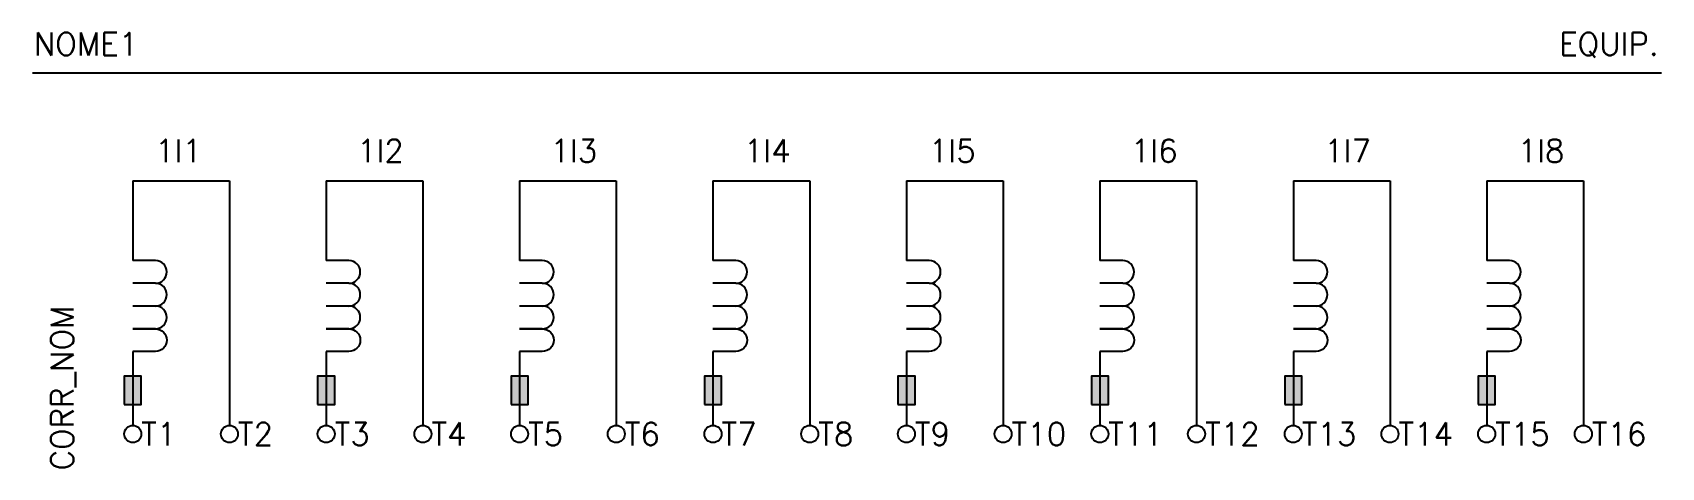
# Model space of a CAD drawing. Extents: x 390 to 533, y 195 to 234.
import ezdxf
from ezdxf.enums import TextEntityAlignment as Align

# ---------------------------------------------------------------- set-up
doc = ezdxf.new("R2010")
doc.units = 0
doc.header["$MEASUREMENT"] = 0
doc.layers.get('0').update_dxf_attribs({"linetype": 'CONTINUOUS'})
doc.styles.add('ROMANS', font='romans')

# ---------------------------------------------------------------- blocks, each defined once
blk = doc.blocks.new('RETANG')
at = {"color": 0}
blk.add_lwpolyline([(2.5, 0), (2.5, 1.5), (0, 1.5), (0, 0)], close=True, dxfattribs=at)
blk.add_solid([(0, 0), (0, 1.5), (2.5, 0), (2.5, 1.5)], dxfattribs=at)

msp = doc.modelspace()

# ---------------------------------------------------------------- linework, layer by layer
at = {"color": 0}
for p, q in [((390.15, 230.11), (533.31, 230.11)), ((398.95, 220.61), (407.45, 220.61)), ((398.95, 220.61), (398.95, 213.61)), ((407.45, 220.61), (407.45, 199.11)), ((415.95, 220.61), (424.45, 220.61)), ((415.95, 220.61), (415.95, 213.61)), ((424.45, 220.61), (424.45, 199.11)), ((432.95, 220.61), (441.45, 220.61)), ((432.95, 220.61), (432.95, 213.61)), ((441.45, 220.61), (441.45, 199.11)), ((449.95, 220.61), (458.45, 220.61)), ((449.95, 220.61), (449.95, 213.61)), ((458.45, 220.61), (458.45, 199.11)), ((466.96, 220.61), (475.46, 220.61)), ((466.96, 220.61), (466.96, 213.61)), ((475.46, 220.61), (475.46, 199.11)), ((483.96, 220.61), (492.46, 220.61)), ((483.96, 220.61), (483.96, 213.61)), ((492.46, 220.61), (492.46, 199.11)), ((500.96, 220.61), (509.46, 220.61)), ((500.96, 220.61), (500.96, 213.61)), ((509.46, 220.61), (509.46, 199.11)), ((517.96, 220.61), (526.46, 220.61)), ((517.96, 220.61), (517.96, 213.61)), ((526.46, 220.61), (526.46, 199.11)), ((398.95, 205.61), (398.95, 199.11)), ((415.95, 205.61), (415.95, 199.11)), ((432.95, 205.61), (432.95, 199.11)), ((449.95, 205.61), (449.95, 199.11)), ((466.96, 205.61), (466.96, 199.11)), ((483.96, 205.61), (483.96, 199.11)), ((500.96, 205.61), (500.96, 199.11)), ((517.96, 205.61), (517.96, 199.11))]:
    msp.add_line(p, q, dxfattribs=at)
for p, q in [((400.95, 213.61), (398.95, 213.61)), ((417.95, 213.61), (415.95, 213.61)), ((434.95, 213.61), (432.95, 213.61)), ((451.95, 213.61), (449.95, 213.61)), ((468.96, 213.61), (466.96, 213.61)), ((485.96, 213.61), (483.96, 213.61)), ((502.96, 213.61), (500.96, 213.61)), ((519.96, 213.61), (517.96, 213.61)), ((400.95, 211.61), (398.95, 211.61)), ((417.95, 211.61), (415.95, 211.61)), ((434.95, 211.61), (432.95, 211.61)), ((451.95, 211.61), (449.95, 211.61)), ((468.96, 211.61), (466.96, 211.61)), ((485.96, 211.61), (483.96, 211.61)), ((502.96, 211.61), (500.96, 211.61)), ((519.96, 211.61), (517.96, 211.61)), ((400.95, 209.61), (398.95, 209.61)), ((400.95, 209.61), (398.95, 209.61)), ((417.95, 209.61), (415.95, 209.61)), ((417.95, 209.61), (415.95, 209.61)), ((434.95, 209.61), (432.95, 209.61)), ((434.95, 209.61), (432.95, 209.61)), ((451.95, 209.61), (449.95, 209.61)), ((451.95, 209.61), (449.95, 209.61)), ((468.96, 209.61), (466.96, 209.61)), ((468.96, 209.61), (466.96, 209.61)), ((485.96, 209.61), (483.96, 209.61)), ((485.96, 209.61), (483.96, 209.61)), ((502.96, 209.61), (500.96, 209.61)), ((502.96, 209.61), (500.96, 209.61)), ((519.96, 209.61), (517.96, 209.61)), ((519.96, 209.61), (517.96, 209.61)), ((400.95, 207.61), (398.95, 207.61)), ((398.95, 207.61), (400.95, 207.61)), ((415.95, 207.61), (417.95, 207.61)), ((417.95, 207.61), (415.95, 207.61)), ((434.95, 207.61), (432.95, 207.61)), ((432.95, 207.61), (434.95, 207.61)), ((451.95, 207.61), (449.95, 207.61)), ((449.95, 207.61), (451.95, 207.61)), ((468.96, 207.61), (466.96, 207.61)), ((466.96, 207.61), (468.96, 207.61)), ((483.96, 207.61), (485.96, 207.61)), ((485.96, 207.61), (483.96, 207.61)), ((502.96, 207.61), (500.96, 207.61)), ((500.96, 207.61), (502.96, 207.61)), ((519.96, 207.61), (517.96, 207.61)), ((517.96, 207.61), (519.96, 207.61)), ((400.95, 205.61), (398.95, 205.61)), ((417.95, 205.61), (415.95, 205.61)), ((434.95, 205.61), (432.95, 205.61)), ((451.95, 205.61), (449.95, 205.61)), ((468.96, 205.61), (466.96, 205.61)), ((485.96, 205.61), (483.96, 205.61)), ((502.96, 205.61), (500.96, 205.61)), ((519.96, 205.61), (517.96, 205.61))]:
    msp.add_line(p, q)
for points in [[(400.95, 211.61, 1), (400.95, 213.61), (398.95, 213.61)], [(417.95, 211.61, 1), (417.95, 213.61), (415.95, 213.61)], [(434.95, 211.61, 1), (434.95, 213.61), (432.95, 213.61)], [(451.95, 211.61, 1), (451.95, 213.61), (449.95, 213.61)], [(468.96, 211.61, 1), (468.96, 213.61), (466.96, 213.61)], [(485.96, 211.61, 1), (485.96, 213.61), (483.96, 213.61)], [(502.96, 211.61, 1), (502.96, 213.61), (500.96, 213.61)], [(519.96, 211.61, 1), (519.96, 213.61), (517.96, 213.61)], [(400.95, 209.61, 1), (400.95, 211.61), (398.95, 211.61)], [(417.95, 209.61, 1), (417.95, 211.61), (415.95, 211.61)], [(434.95, 209.61, 1), (434.95, 211.61), (432.95, 211.61)], [(451.95, 209.61, 1), (451.95, 211.61), (449.95, 211.61)], [(468.96, 209.61, 1), (468.96, 211.61), (466.96, 211.61)], [(485.96, 209.61, 1), (485.96, 211.61), (483.96, 211.61)], [(502.96, 209.61, 1), (502.96, 211.61), (500.96, 211.61)], [(519.96, 209.61, 1), (519.96, 211.61), (517.96, 211.61)], [(400.95, 207.61, -1), (400.95, 205.61), (398.95, 205.61)], [(417.95, 207.61, -1), (417.95, 205.61), (415.95, 205.61)], [(434.95, 207.61, -1), (434.95, 205.61), (432.95, 205.61)], [(451.95, 207.61, -1), (451.95, 205.61), (449.95, 205.61)], [(468.96, 207.61, -1), (468.96, 205.61), (466.96, 205.61)], [(485.96, 207.61, -1), (485.96, 205.61), (483.96, 205.61)], [(502.96, 207.61, -1), (502.96, 205.61), (500.96, 205.61)], [(519.96, 207.61, -1), (519.96, 205.61), (517.96, 205.61)]]:
    msp.add_lwpolyline(points, format="xyb")
for centre in [(398.95, 198.36), (407.45, 198.36), (415.95, 198.36), (424.45, 198.36), (432.95, 198.36), (441.45, 198.36), (449.95, 198.36), (458.45, 198.36), (466.95, 198.36), (475.45, 198.36), (483.95, 198.36), (492.45, 198.36), (500.95, 198.36), (509.45, 198.36), (517.95, 198.36), (526.45, 198.36)]:
    msp.add_circle(centre, 0.75, dxfattribs=at)
for centre in [(400.95, 208.61), (417.95, 208.61), (434.95, 208.61), (451.95, 208.61), (468.96, 208.61), (485.96, 208.61), (502.96, 208.61), (519.96, 208.61)]:
    msp.add_arc(centre, 1, 270, 90)

# ---------------------------------------------------------------- block references
at = {"rotation": 270}
for p in [(398.2, 203.45), (415.2, 203.45), (432.2, 203.45), (449.2, 203.45), (466.21, 203.45), (483.21, 203.45), (500.21, 203.45), (517.21, 203.45)]:
    msp.add_blockref('RETANG', p, dxfattribs=at)

# ---------------------------------------------------------------- texts
at = {"style": 'ROMANS'}
for s, p in [('1I1', (402.97, 223.26)), ('1I2', (420.72, 223.26)), ('1I3', (437.72, 223.26)), ('1I4', (454.72, 223.26)), ('1I5', (470.98, 223.26)), ('1I6', (488.73, 223.26)), ('1I7', (505.73, 223.26)), ('1I8', (522.73, 223.26))]:
    msp.add_text(s, height=2, dxfattribs=at).set_placement(p, align=Align.MIDDLE_CENTER)
at = {"lineweight": -3, "style": 'ROMANS'}
msp.add_attdef('NOME1', text='', height=2, dxfattribs=at).set_placement((394.85, 232.65), align=Align.MIDDLE_CENTER)
msp.add_attdef('EQUIP.', text='', height=2, dxfattribs=at).set_placement((533.07, 232.65), align=Align.MIDDLE_RIGHT)
msp.add_attdef('CORR_NOM', text='', height=2, rotation=90, dxfattribs=at).set_placement((392.74, 195.16), align=Align.MIDDLE_LEFT)
for tag, text, p in [('T1', '1', (399.7, 198.36)), ('T2', '2', (408.2, 198.36)), ('T3', '3', (416.7, 198.36)), ('T4', '4', (425.2, 198.36)), ('T5', '5', (433.7, 198.36)), ('T6', '6', (442.2, 198.36)), ('T7', '7', (450.7, 198.36)), ('T8', '8', (459.2, 198.36)), ('T9', '9', (467.7, 198.36)), ('T10', '10', (476.2, 198.36)), ('T11', '11', (484.7, 198.36)), ('T12', '12', (493.2, 198.36)), ('T13', '13', (501.7, 198.36)), ('T14', '14', (510.2, 198.36)), ('T15', '15', (518.7, 198.36)), ('T16', '16', (527.2, 198.36))]:
    msp.add_attdef(tag, text=text, height=2, dxfattribs=at).set_placement(p, align=Align.MIDDLE_LEFT)

doc.saveas('drawing.dxf')
